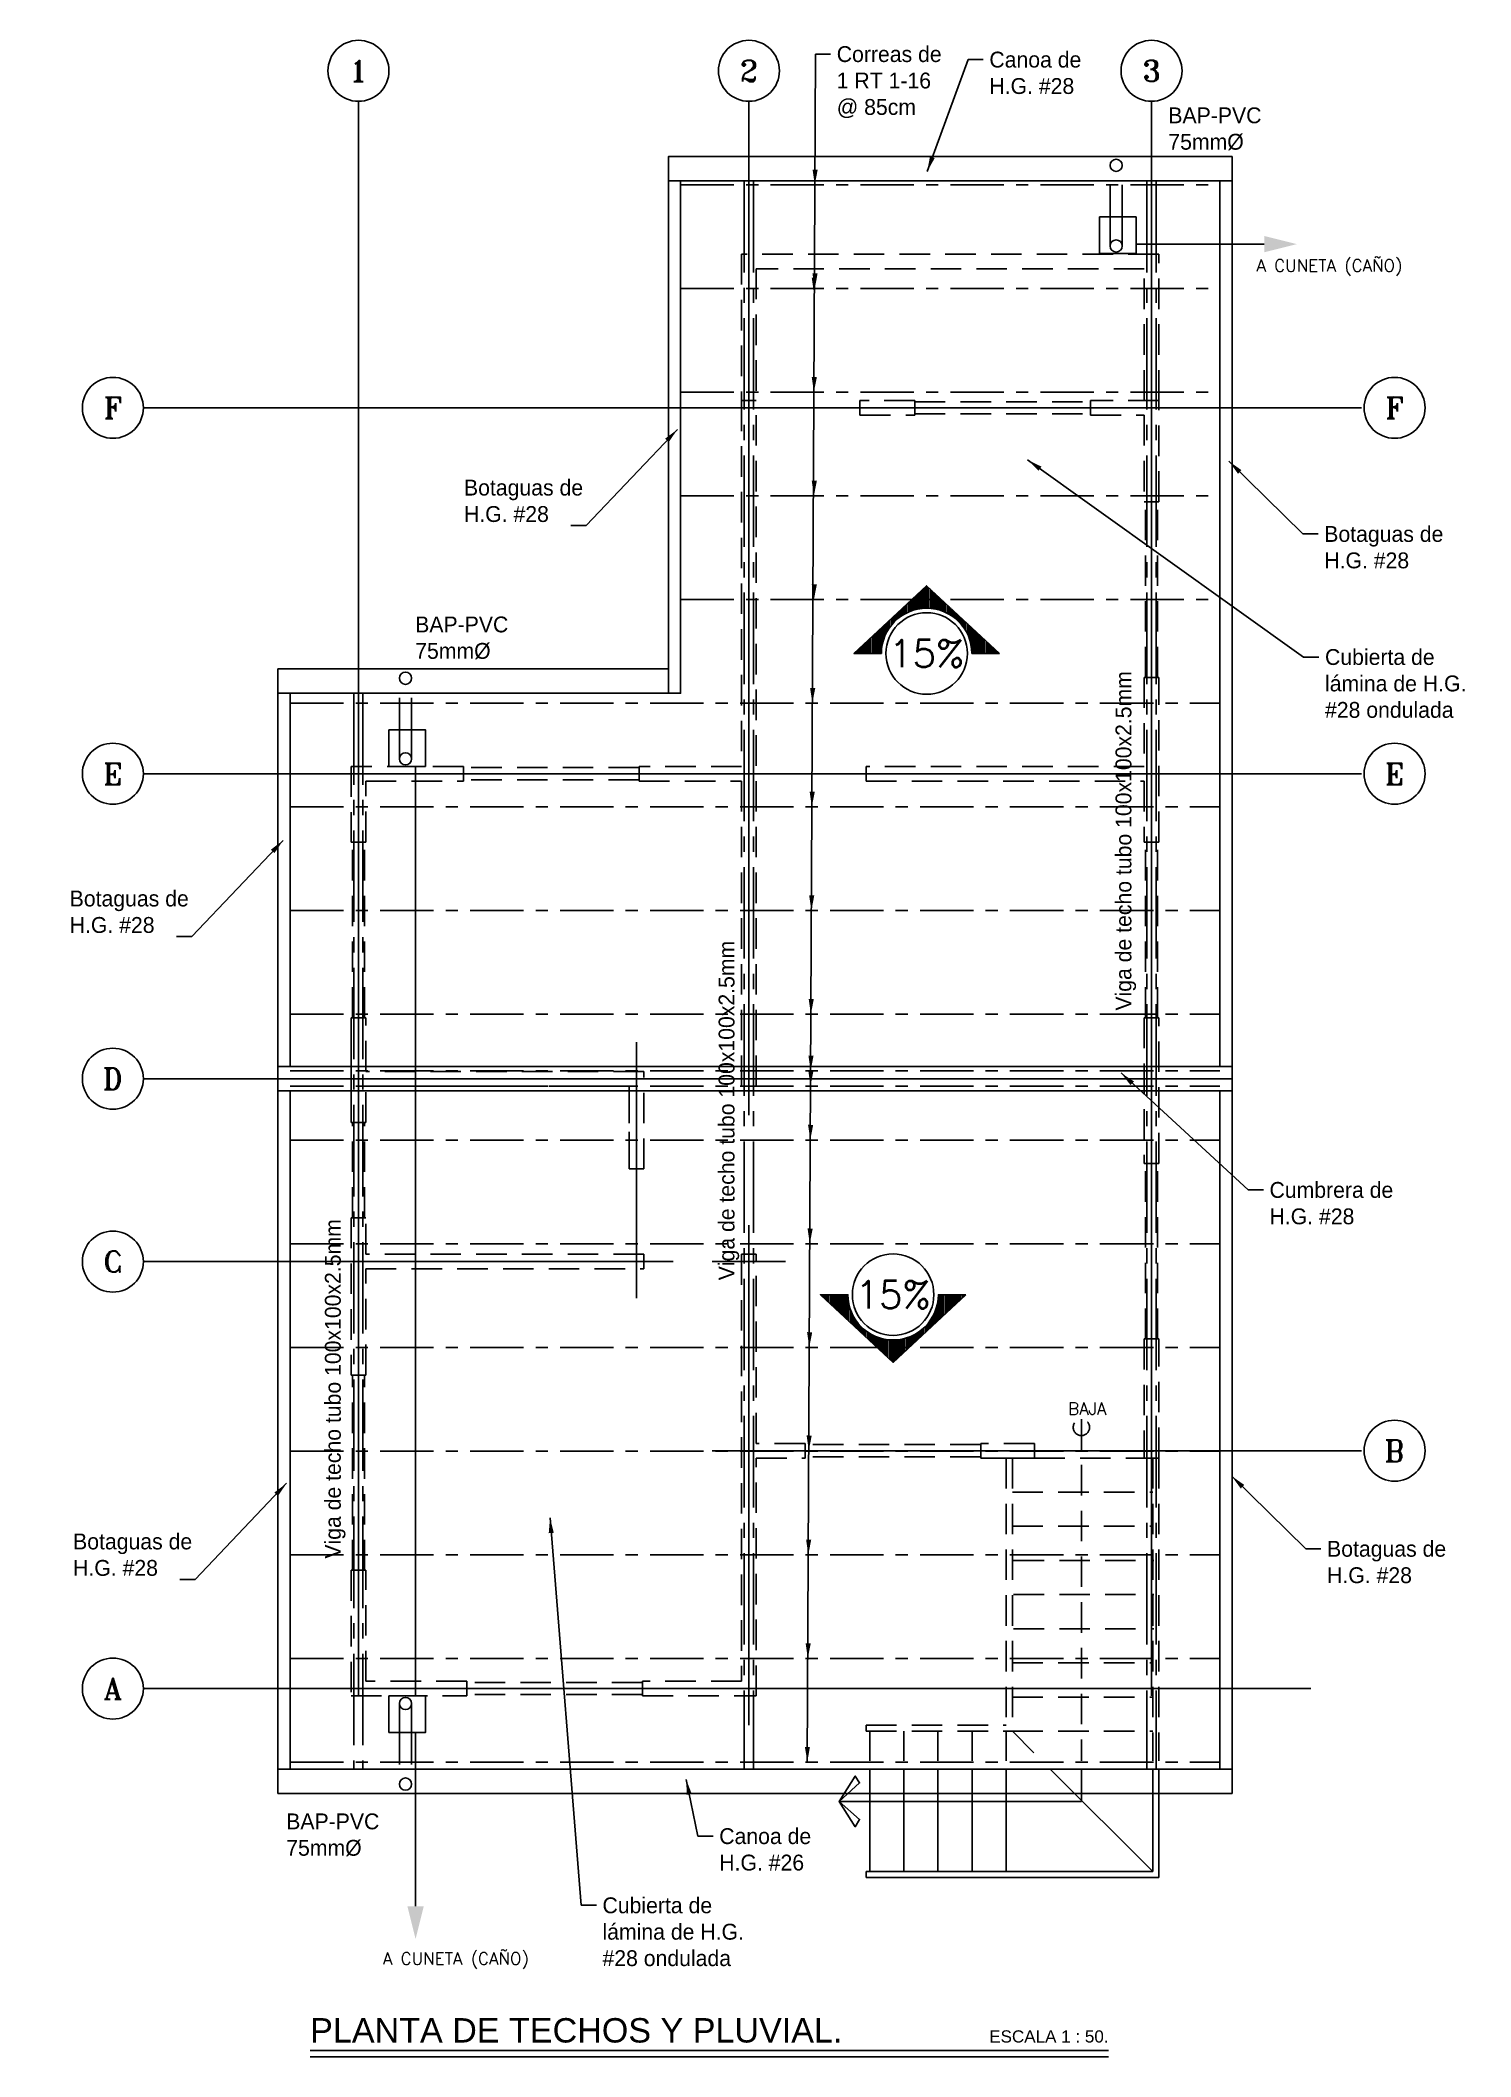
# Model space of a CAD drawing. Header units: millimetres. Extents: x -77 to -65.3, y 166.9 to 183.4.
import ezdxf
from ezdxf.enums import TextEntityAlignment as Align

# ---------------------------------------------------------------- set-up
doc = ezdxf.new("R2010")
doc.units = ezdxf.units.MM
for name, pattern in [('CENTER', [2, 1.25, -0.25, 0.25, -0.25]), ('CENTER2', [1.125, 0.75, -0.125, 0.125, -0.125]), ('DASHED', [0.75, 0.5, -0.25]), ('HIDDEN', [0.375, 0.25, -0.125])]:
    doc.linetypes.add(name, pattern=pattern)
for name, color, linetype in [('0-3', 3, 'Continuous'), ('03', 3, 'Continuous'), ('AP', 4, 'CENTER2'), ('BAJANTE', 1, 'DASHED'), ('CLAVADORES', 5, 'CENTER'), ('EJES', 7, 'Continuous'), ('ESCALERAS', 1, 'Continuous'), ('FLECHAS', 1, 'Continuous'), ('PROYECCION', 1, 'HIDDEN'), ('SIMB', 1, 'Continuous'), ('SOLID', 40, 'Continuous'), ('T20', 4, 'Continuous'), ('T25', 4, 'Continuous'), ('T80', 4, 'Continuous'), ('TECHO', 4, 'Continuous'), ('TITULO', 4, 'Continuous'), ('VENTANA', 1, 'Continuous')]:
    doc.layers.add(name, color=color, linetype=linetype)
doc.styles.add('1', font='simplex.shx')
doc.styles.add('2', font='swissk.ttf')
doc.styles.add('3', font='romant.shx')
doc.styles.add('5', font='stylu.ttf')
doc.styles.add('ROMANS', font='romans')
doc.styles.add('SIMPLEX', font='SIMPLEX.shx')
doc.dimstyles.new('ESC50', dxfattribs={"dimscale": 0.05, "dimtxt": 2, "dimasz": 2.5, "dimexe": 1.5, "dimexo": 1, "dimgap": 1, "dimtad": 1, "dimzin": 4, "dimdsep": 46, "dimtxsty": '1', "dimcen": 4, "dimclrd": 1, "dimclre": 6, "dimclrt": 4, "dimadec": 0, "dimazin": 0, "dimtfac": 1, "dimtmove": 2, "dimatfit": 3, "dimfxl": 1.5, "dimtolj": 1, "dimtzin": 0, "dimarcsym": 0})

# ---------------------------------------------------------------- blocks, each defined once
blk = doc.blocks.new('s-eje')
at = {"color": 40, "linetype": 'Continuous'}
blk.add_circle((0, 0), 5, dxfattribs=at)
at = {"color": 3, "style": '3', "flags": 4}
blk.add_attdef('B', text='', height=3.5, dxfattribs=at).set_placement((0, 0), align=Align.MIDDLE_CENTER)
blk = doc.blocks.new('*X2')
at = {"color": 0}
for p, q in [((-0.15, 0.989), (-0.15, 1.358)), ((-0.113, 0.994), (-0.113, 1.393)), ((-0.075, 0.997), (-0.075, 1.427)), ((-0.037, 0.999), (-0.037, 1.462)), ((0, 1), (0, 1.497)), ((0.037, 0.999), (0.037, 1.462)), ((0.075, 0.997), (0.075, 1.427)), ((0.113, 0.994), (0.113, 1.393)), ((0.15, 0.989), (0.15, 1.358)), ((-0.637, 0.77), (-0.637, 0.904)), ((-0.6, 0.8), (-0.6, 0.939)), ((-0.562, 0.827), (-0.562, 0.974)), ((-0.525, 0.851), (-0.525, 1.009)), ((-0.487, 0.873), (-0.487, 1.044)), ((-0.45, 0.893), (-0.45, 1.079)), ((-0.412, 0.911), (-0.412, 1.113)), ((-0.375, 0.927), (-0.375, 1.148)), ((-0.338, 0.941), (-0.338, 1.183)), ((-0.3, 0.954), (-0.3, 1.218)), ((-0.263, 0.965), (-0.263, 1.253)), ((-0.225, 0.974), (-0.225, 1.288)), ((-0.188, 0.982), (-0.188, 1.323)), ((0.188, 0.982), (0.188, 1.323)), ((0.225, 0.974), (0.225, 1.288)), ((0.263, 0.965), (0.263, 1.253)), ((0.3, 0.954), (0.3, 1.218)), ((0.338, 0.941), (0.338, 1.183)), ((0.375, 0.927), (0.375, 1.148)), ((0.412, 0.911), (0.412, 1.113)), ((0.45, 0.893), (0.45, 1.079)), ((0.487, 0.873), (0.487, 1.044)), ((0.525, 0.851), (0.525, 1.009)), ((0.562, 0.827), (0.562, 0.974)), ((0.6, 0.8), (0.6, 0.939)), ((0.637, 0.77), (0.637, 0.904)), ((-1.125, 0), (-1.125, 0.451)), ((-1.087, 0), (-1.087, 0.485)), ((-1.05, 0), (-1.05, 0.52)), ((-1.012, 0), (-1.012, 0.555)), ((-0.975, 0.222), (-0.975, 0.59)), ((-0.938, 0.348), (-0.938, 0.625)), ((-0.9, 0.436), (-0.9, 0.66)), ((-0.862, 0.506), (-0.862, 0.695)), ((-0.825, 0.565), (-0.825, 0.73)), ((-0.787, 0.616), (-0.787, 0.765)), ((-0.75, 0.661), (-0.75, 0.799)), ((-0.713, 0.702), (-0.713, 0.834)), ((-0.675, 0.738), (-0.675, 0.869)), ((0.675, 0.738), (0.675, 0.869)), ((0.713, 0.702), (0.713, 0.834)), ((0.75, 0.661), (0.75, 0.799)), ((0.787, 0.616), (0.787, 0.765)), ((0.825, 0.565), (0.825, 0.73)), ((0.862, 0.506), (0.862, 0.695)), ((0.9, 0.436), (0.9, 0.66)), ((0.938, 0.348), (0.938, 0.625)), ((0.975, 0.222), (0.975, 0.59)), ((1.012, 0), (1.012, 0.555)), ((1.05, 0), (1.05, 0.52)), ((1.087, 0), (1.087, 0.485)), ((1.125, 0), (1.125, 0.451)), ((-1.575, 0), (-1.575, 0.032)), ((-1.538, 0), (-1.538, 0.067)), ((-1.5, 0), (-1.5, 0.102)), ((-1.462, 0), (-1.462, 0.137)), ((-1.425, 0), (-1.425, 0.171)), ((-1.387, 0), (-1.387, 0.206)), ((-1.35, 0), (-1.35, 0.241)), ((-1.312, 0), (-1.312, 0.276)), ((-1.275, 0), (-1.275, 0.311)), ((-1.238, 0), (-1.238, 0.346)), ((-1.2, 0), (-1.2, 0.381)), ((-1.163, 0), (-1.163, 0.416)), ((1.163, 0), (1.163, 0.416)), ((1.2, 0), (1.2, 0.381)), ((1.238, 0), (1.238, 0.346)), ((1.275, 0), (1.275, 0.311)), ((1.312, 0), (1.312, 0.276)), ((1.35, 0), (1.35, 0.241)), ((1.387, 0), (1.387, 0.206)), ((1.425, 0), (1.425, 0.171)), ((1.462, 0), (1.462, 0.137)), ((1.5, 0), (1.5, 0.102)), ((1.538, 0), (1.538, 0.067)), ((1.575, 0), (1.575, 0.032))]:
    blk.add_line(p, q, dxfattribs=at)
blk = doc.blocks.new('FLECHA')
blk.add_lwpolyline([(-0.471, 0), (-0.293, 0, -1), (0.293, 0), (0.471, 0), (0, 0.439)], format="xyb", close=True)
blk.add_circle((0, 0), 0.264)
at = {"layer": 'SOLID', "color": 15, "xscale": -0.29296875, "yscale": 0.29296875, "zscale": 0.29296875, "rotation": 359.9999999999973}
blk.add_blockref('*X2', (0, 0), dxfattribs=at)
blk = doc.blocks.new('A$C471E56B2')
at = {"layer": 'T80', "color": 1, "linetype": 'Continuous'}
blk.add_solid([(0.042, 0.124), (0.018, 0), (0, 0.125)], dxfattribs=at)
blk = doc.blocks.new('F1')
at = {"layer": 'FLECHAS'}
blk.add_solid([(0, -0.039675), (0.1587, 0), (0, 0.039675)], dxfattribs=at)

msp = doc.modelspace()

# ---------------------------------------------------------------- linework, layer by layer
at = {"layer": '0-3', "color": 4}
msp.add_lwpolyline([(-67.965, 175.423), (-67.965, 175.393), (-67.865, 175.393), (-67.865, 175.423), (-67.965, 175.423)], dxfattribs=at)
at = {"layer": '03'}
for p, q in [((-68.041, 181.735), (-66.991, 181.735)), ((-73.947, 169.833), (-73.947, 177.453)), ((-73.947, 168.108), (-73.947, 169.533))]:
    msp.add_line(p, q, dxfattribs=at)
at = {"layer": 'AP'}
for p, q in [((-71.253, 182.253), (-71.253, 169.233)), ((-71.178, 182.253), (-71.178, 169.233)), ((-67.953, 182.253), (-67.953, 169.233)), ((-67.878, 182.253), (-67.878, 169.233)), ((-74.453, 178.053), (-74.453, 169.233)), ((-74.378, 178.053), (-74.378, 169.233))]:
    msp.add_line(p, q, dxfattribs=at)
at = {"layer": 'BAJANTE'}
for p, q in [((-68.255, 181.72), (-68.255, 182.381)), ((-68.155, 181.72), (-68.155, 182.381)), ((-74.079, 177.515), (-74.079, 178.176)), ((-73.979, 177.515), (-73.979, 178.176)), ((-74.079, 169.771), (-74.079, 169.11)), ((-73.979, 169.771), (-73.979, 169.11))]:
    msp.add_line(p, q, dxfattribs=at)
at = {"layer": 'CLAVADORES', "ltscale": 0.35}
for p, q in [((-71.775, 182.221), (-67.355, 182.221)), ((-71.775, 181.371), (-67.355, 181.371)), ((-71.775, 180.521), (-67.355, 180.521)), ((-71.775, 179.671), (-67.355, 179.671)), ((-71.775, 178.821), (-67.355, 178.821)), ((-74.975, 177.971), (-67.355, 177.971)), ((-74.975, 177.121), (-67.355, 177.121)), ((-74.975, 176.271), (-67.355, 176.271)), ((-74.975, 175.421), (-67.355, 175.421)), ((-74.975, 174.957), (-67.355, 174.957)), ((-74.975, 174.833), (-67.355, 174.833)), ((-74.975, 174.39), (-67.355, 174.39)), ((-74.975, 173.54), (-67.355, 173.54)), ((-74.975, 172.69), (-67.355, 172.69)), ((-74.975, 171.84), (-67.355, 171.84)), ((-74.975, 170.99), (-67.355, 170.99)), ((-74.975, 170.14), (-67.355, 170.14)), ((-74.975, 169.29), (-67.355, 169.29))]:
    msp.add_line(p, q, dxfattribs=at)
at = {"layer": 'EJES'}
for p, q in [((-74.415, 169.833), (-74.415, 182.906)), ((-71.215, 174.593), (-71.215, 182.906)), ((-67.915, 169.833), (-67.915, 182.906)), ((-76.178, 180.393), (-66.193, 180.393)), ((-76.178, 177.393), (-66.193, 177.393)), ((-72.135, 173.093), (-72.135, 175.193)), ((-76.178, 174.893), (-71.835, 174.893)), ((-71.515, 174.893), (-70.915, 174.893)), ((-71.215, 169.593), (-71.215, 173.693)), ((-76.178, 173.393), (-71.835, 173.393)), ((-71.515, 173.393), (-70.915, 173.393)), ((-71.515, 171.843), (-66.193, 171.843)), ((-76.178, 169.893), (-66.61, 169.893))]:
    msp.add_line(p, q, dxfattribs=at)
at = {"layer": 'ESCALERAS', "linetype": 'Continuous'}
for p, q in [((-70.225, 169.233), (-70.225, 168.393)), ((-69.945, 169.233), (-69.945, 168.393)), ((-69.665, 169.233), (-69.665, 168.393)), ((-69.385, 169.233), (-69.385, 168.393)), ((-69.105, 169.233), (-69.105, 168.393)), ((-68.745, 169.233), (-67.905, 168.393)), ((-67.905, 169.233), (-67.905, 168.393)), ((-67.855, 169.233), (-67.855, 168.343)), ((-70.255, 168.393), (-67.905, 168.393)), ((-70.255, 168.343), (-70.255, 168.393)), ((-70.255, 168.343), (-67.855, 168.343))]:
    msp.add_line(p, q, dxfattribs=at)
at = {"layer": 'ESCALERAS'}
msp.add_lwpolyline([(-68.49, 169.233), (-68.49, 168.968), (-70.474, 168.968), (-70.343, 169.175), (-70.308, 169.12), (-70.474, 168.968), (-70.308, 168.82), (-70.343, 168.76), (-70.474, 168.968)], dxfattribs=at)
at = {"layer": 'PROYECCION'}
for p, q in [((-69.855, 180.443), (-68.415, 180.443)), ((-69.855, 180.343), (-68.415, 180.343)), ((-67.965, 178.183), (-67.965, 179.623)), ((-67.865, 178.183), (-67.865, 179.623)), ((-72.115, 177.443), (-73.555, 177.443)), ((-72.115, 177.343), (-73.555, 177.343)), ((-74.465, 175.393), (-74.465, 176.833)), ((-74.365, 175.393), (-74.365, 176.833)), ((-67.965, 175.393), (-67.965, 176.833)), ((-67.865, 175.393), (-67.865, 176.833)), ((-74.475, 174.533), (-74.475, 175.393)), ((-74.355, 175.393), (-74.475, 175.393)), ((-74.355, 174.953), (-74.355, 175.393)), ((-72.075, 174.953), (-74.355, 174.953)), ((-72.075, 174.153), (-72.075, 174.953)), ((-74.355, 174.533), (-74.355, 174.833)), ((-72.195, 174.833), (-74.355, 174.833)), ((-72.195, 174.153), (-72.195, 174.833)), ((-74.355, 174.533), (-74.475, 174.533)), ((-74.465, 173.753), (-74.465, 174.533)), ((-74.365, 173.753), (-74.365, 174.533)), ((-72.075, 174.153), (-72.195, 174.153)), ((-67.965, 172.759), (-67.965, 174.199)), ((-67.865, 172.759), (-67.865, 174.199)), ((-74.465, 170.863), (-74.465, 172.463)), ((-74.365, 170.863), (-74.365, 172.463)), ((-69.315, 171.893), (-70.755, 171.893)), ((-69.315, 171.793), (-70.755, 171.793)), ((-68.875, 171.903), (-69.315, 171.903)), ((-69.315, 171.903), (-69.315, 171.783)), ((-68.875, 171.783), (-69.315, 171.783)), ((-68.875, 171.783), (-68.875, 171.903)), ((-68.875, 171.783), (-67.975, 171.783)), ((-72.087, 169.943), (-73.527, 169.943)), ((-72.087, 169.843), (-73.527, 169.843)), ((-75.075, 169.233), (-75.075, 169.133)), ((-75.075, 169.233), (-75.075, 169.033))]:
    msp.add_line(p, q, dxfattribs=at)
at = {"layer": 'PROYECCION', "color": 120}
for p, q in [((-69.105, 171.783), (-69.105, 169.593)), ((-69.055, 171.783), (-69.055, 169.543)), ((-67.905, 171.783), (-67.905, 169.301)), ((-67.855, 171.783), (-67.855, 169.301)), ((-69.055, 171.503), (-67.905, 171.503)), ((-69.055, 171.223), (-67.905, 171.223)), ((-69.045, 170.943), (-67.895, 170.943)), ((-69.045, 170.663), (-67.895, 170.663)), ((-69.045, 170.383), (-67.895, 170.383)), ((-69.055, 170.103), (-67.905, 170.103)), ((-69.055, 169.823), (-67.905, 169.823)), ((-70.255, 169.593), (-69.105, 169.593)), ((-70.255, 169.543), (-70.255, 169.593)), ((-70.255, 169.543), (-69.055, 169.543)), ((-70.225, 169.543), (-70.225, 169.301)), ((-69.945, 169.543), (-69.945, 169.301)), ((-69.665, 169.543), (-69.665, 169.301)), ((-69.385, 169.543), (-69.385, 169.301)), ((-69.105, 169.543), (-69.105, 169.301)), ((-69.055, 169.543), (-67.905, 169.543)), ((-69.055, 169.543), (-68.814, 169.301))]:
    msp.add_line(p, q, dxfattribs=at)
at = {"layer": 'PROYECCION'}
for points in [[(-67.855, 180.453), (-67.855, 181.653), (-71.275, 181.653), (-71.275, 180.453)], [(-67.975, 180.453), (-67.975, 181.533), (-71.155, 181.533), (-71.155, 180.453)]]:
    msp.add_lwpolyline(points, dxfattribs=at)
for points in [[(-71.155, 180.453), (-71.275, 180.453), (-71.275, 177.453), (-72.115, 177.453), (-72.115, 177.333), (-71.275, 177.333), (-71.275, 174.833), (-71.155, 174.833)], [(-69.855, 180.453), (-70.305, 180.453), (-70.305, 180.333), (-69.855, 180.333)], [(-67.855, 180.453), (-68.415, 180.453), (-68.415, 180.333), (-67.975, 180.333), (-67.975, 179.623), (-67.855, 179.623)], [(-67.855, 178.183), (-67.975, 178.183), (-67.975, 177.453), (-70.255, 177.453), (-70.255, 177.333), (-67.975, 177.333), (-67.975, 176.833), (-67.855, 176.833)], [(-74.355, 177.333), (-73.555, 177.333), (-73.555, 177.453), (-74.475, 177.453), (-74.475, 176.833), (-74.355, 176.833)], [(-72.075, 174.953), (-74.355, 174.953), (-74.355, 175.393), (-74.475, 175.393), (-74.475, 174.533), (-74.355, 174.533), (-74.355, 174.833), (-72.195, 174.833), (-72.195, 174.153), (-72.075, 174.153)], [(-67.855, 175.393), (-67.975, 175.393), (-67.975, 174.199), (-67.855, 174.199)], [(-72.075, 173.453), (-74.355, 173.453), (-74.355, 173.753), (-74.475, 173.753), (-74.475, 172.463), (-74.355, 172.463), (-74.355, 173.333), (-72.075, 173.333)], [(-70.755, 171.903), (-71.155, 171.903), (-71.155, 173.453), (-71.275, 173.453), (-71.275, 169.953), (-72.087, 169.953), (-72.087, 169.833), (-71.155, 169.833), (-71.155, 171.783), (-70.755, 171.783)], [(-67.975, 171.783), (-67.855, 171.783), (-67.855, 172.759), (-67.975, 172.759)], [(-68.875, 171.903), (-69.315, 171.903), (-69.315, 171.783), (-68.875, 171.783)], [(-73.527, 169.953), (-74.355, 169.953), (-74.355, 170.863), (-74.475, 170.863), (-74.475, 169.833), (-73.527, 169.833)]]:
    msp.add_lwpolyline(points, close=True, dxfattribs=at)
at = {"layer": 'PROYECCION', "color": 120}
msp.add_lwpolyline([(-68.49, 172.101), (-68.49, 169.301)], dxfattribs=at)
at = {"layer": 'PROYECCION'}
msp.add_circle((-68.49, 172.034), 0.0671, dxfattribs=at)
at = {"layer": 'SIMB'}
for points in [[(-68.041, 181.658), (-68.041, 181.958), (-68.341, 181.958), (-68.341, 181.658)], [(-73.865, 177.453), (-73.865, 177.753), (-74.165, 177.753), (-74.165, 177.453)], [(-73.865, 169.833), (-73.865, 169.533), (-74.165, 169.533), (-74.165, 169.833)]]:
    msp.add_lwpolyline(points, close=True, dxfattribs=at)
at = {"layer": 'SIMB', "color": 40, "linetype": 'Continuous'}
for centre in [(-71.215, 183.156), (-67.915, 183.156), (-76.428, 180.393), (-65.923, 180.393), (-76.428, 177.393), (-65.923, 177.393), (-76.428, 174.893), (-76.428, 173.393), (-65.923, 171.843)]:
    msp.add_circle(centre, 0.25, dxfattribs=at)
at = {"layer": 'SIMB', "color": 3}
for centre in [(-68.205, 182.381), (-68.205, 181.72), (-74.029, 178.176), (-74.029, 177.515), (-74.029, 169.771), (-74.029, 169.11)]:
    msp.add_circle(centre, 0.05, dxfattribs=at)
at = {"layer": 'TECHO'}
for p, q in [((-75.075, 174.993), (-67.255, 174.993)), ((-75.075, 174.893), (-67.255, 174.893)), ((-75.075, 174.893), (-67.255, 174.893)), ((-75.075, 174.793), (-67.255, 174.793))]:
    msp.add_line(p, q, dxfattribs=at)
for points in [[(-71.875, 182.253), (-67.255, 182.253), (-67.255, 182.453), (-71.875, 182.453)], [(-75.075, 178.053), (-71.875, 178.053), (-71.875, 182.253), (-67.255, 182.253), (-67.255, 171.183), (-67.255, 169.233), (-70.555, 169.233), (-75.075, 169.233)], [(-75.075, 178.053), (-71.875, 178.053), (-71.875, 178.253), (-75.075, 178.253)], [(-75.075, 169.033), (-67.255, 169.033), (-67.255, 169.233), (-75.075, 169.233)]]:
    msp.add_lwpolyline(points, close=True, dxfattribs=at)
for points in [[(-74.975, 174.993), (-74.975, 178.053), (-71.775, 178.053), (-71.775, 182.253), (-67.355, 182.253), (-67.355, 174.993)], [(-67.355, 174.793), (-67.355, 171.251), (-67.355, 169.233), (-67.355, 169.233), (-74.975, 169.233), (-74.975, 174.793)]]:
    msp.add_lwpolyline(points, dxfattribs=at)
at = {"layer": 'TITULO'}
for p, q in [((-74.811, 166.925), (-68.267, 166.925)), ((-74.811, 166.875), (-68.267, 166.875))]:
    msp.add_line(p, q, dxfattribs=at)

# ---------------------------------------------------------------- block references
at = {"layer": 'SIMB'}
ref = msp.add_blockref('s-eje', (-74.415, 183.156), dxfattribs=dict(at, xscale=0.04999999999999716, yscale=0.04999999999999716, zscale=0.04999999999999716))
ref.add_attrib('EJE', '1', dxfattribs={"layer": '0', "color": 3, "height": 0.175, "style": '3'}).set_placement((-74.415, 183.156), align=Align.MIDDLE_CENTER)
for name, p, xscale, yscale, zscale, rotation in [('F1', (-66.991, 181.735), -1.6875, 1.6875, 1.6875, 180), ('FLECHA', (-69.758, 178.379), -1.265625, 1.265625, 1.265625, 359.9999999999961), ('FLECHA', (-70.033, 173.122), 1.265625, 1.265625, 1.265625, 180.0000000000045), ('F1', (-73.947, 168.108), -1.6875, 1.6875, 1.6875, 90)]:
    msp.add_blockref(name, p, dxfattribs=dict(at, xscale=xscale, yscale=yscale, zscale=zscale, rotation=rotation))
ref = msp.add_blockref('s-eje', (-76.428, 169.893), dxfattribs=dict(at, xscale=-0.04999999999999716, yscale=0.05000000000001137, zscale=0.05, rotation=180))
ref.add_attrib('EJE', 'A', dxfattribs={"layer": '0', "color": 3, "height": 0.175, "style": '3'}).set_placement((-76.428, 169.893), align=Align.MIDDLE_CENTER)
at = {"layer": 'VENTANA', "linetype": 'Continuous'}
for p in [(-70.693, 182.221), (-70.7, 181.335), (-70.694, 181.371), (-70.7, 180.521), (-70.7, 179.671), (-70.7, 178.821), (-70.713, 177.971), (-70.717, 177.121), (-70.721, 176.271), (-70.725, 175.421), (-70.727, 174.957), (-70.728, 174.833), (-70.73, 174.39), (-70.734, 173.54), (-70.738, 172.69), (-70.742, 171.843), (-70.746, 170.99), (-70.75, 170.14)]:
    msp.add_blockref('A$C471E56B2', p, dxfattribs=at)

# ---------------------------------------------------------------- texts
at = {"layer": 'PROYECCION', "style": 'SIMPLEX'}
msp.add_text('BAJA', height=0.1, dxfattribs=at).set_placement((-68.285, 172.138), align=Align.RIGHT)
at = {"layer": 'SIMB', "color": 3, "style": '3', "flags": 4}
for tag, p in [('2', (-71.215, 183.156)), ('3', (-67.915, 183.156))]:
    msp.add_attdef(tag, text='', height=0.175, dxfattribs=at).set_placement(p, align=Align.MIDDLE_CENTER)
at = {"layer": 'SIMB', "color": 3, "style": '3', "text_generation_flag": 6, "flags": 4}
for p in [(-76.428, 180.393), (-76.428, 180.393), (-65.923, 180.393), (-65.923, 180.393)]:
    msp.add_attdef('F', text='', height=0.175, rotation=180, dxfattribs=at).set_placement(p, align=Align.MIDDLE_CENTER)
at = {"layer": 'SIMB', "color": 3, "style": '3', "text_generation_flag": 4, "flags": 4}
for tag, p in [('E', (-76.428, 177.393)), ('E', (-65.923, 177.393)), ('D', (-76.428, 174.893)), ('C', (-76.428, 173.393)), ('B', (-65.923, 171.843))]:
    msp.add_attdef(tag, text='', height=0.175, dxfattribs=at).set_placement(p, align=Align.MIDDLE_CENTER)
at = {"layer": 'T20', "style": 'ROMANS'}
for p in [(-66.457, 181.556), (-73.617, 167.676)]:
    msp.add_text('A CUNETA (CAÑO)', height=0.1, dxfattribs=at).set_placement(p, align=Align.MIDDLE)
at = {"layer": 'T25', "style": 'SIMPLEX'}
for p in [(-69.758, 178.379), (-70.033, 173.122)]:
    msp.add_text('15%', height=0.225, dxfattribs=at).set_placement(p, align=Align.MIDDLE)
at = {"layer": 'T80', "color": 4, "linetype": 'Continuous', "char_height": 0.13, "attachment_point": 1, "style": '5'}
for s, insert in [('Correas de \\P1 RT 1-16\\P@ 85cm', (-70.495, 183.358)), ('Canoa de\\PH.G. #28', (-69.244, 183.313)), ('BAP-PVC\\P75mm%%C', (-67.777, 182.856)), ('Botaguas de\\PH.G. #28', (-73.55, 179.804)), ('Botaguas de\\PH.G. #28', (-66.499, 179.424)), ('BAP-PVC\\P75mm%%C', (-73.95, 178.682)), ('Cubierta de \\Plámina de H.G.\\P#28 ondulada', (-66.493, 178.415)), ('Botaguas de\\PH.G. #28', (-76.782, 176.435)), ('Cumbrera de\\PH.G. #28', (-66.948, 174.046)), ('Botaguas de\\PH.G. #28', (-76.754, 171.164)), ('Botaguas de\\PH.G. #28', (-66.476, 171.104)), ('BAP-PVC\\P75mm%%C', (-75.007, 168.869)), ('Canoa de \\PH.G. #26', (-71.458, 168.748)), ('Cubierta de \\Plámina de H.G.\\P#28 ondulada', (-72.415, 168.181))]:
    msp.add_mtext(s, dxfattribs=dict(at, insert=insert))
at = {"layer": 'T80', "color": 4, "linetype": 'Continuous', "char_height": 0.13, "attachment_point": 1, "rotation": 90, "style": '5'}
for insert in [(-68.21, 175.451), (-71.463, 173.24), (-74.69, 170.958)]:
    msp.add_mtext('Viga de techo tubo 100x100x2.5mm', dxfattribs=dict(at, insert=insert))
at = {"layer": 'TITULO', "color": 3, "style": '2'}
msp.add_text('PLANTA DE TECHOS Y PLUVIAL.', height=0.2, dxfattribs=at).set_placement((-74.811, 166.991))
at = {"layer": 'TITULO', "style": '2'}
msp.add_text('ESCALA 1 : 50.', height=0.1, dxfattribs=at).set_placement((-68.267, 166.991), align=Align.RIGHT)

# ---------------------------------------------------------------- leaders
at = {"layer": 'T80', "linetype": 'Continuous', "annotation_type": 0, "has_hookline": 1}
for points, hookline_direction, text_width in [([(-70.736, 169.29), (-70.67, 183.293), (-70.545, 183.293)], 0, 0.947), ([(-71.801, 180.216), (-72.55, 179.427), (-72.675, 179.427)], 1, 1.065), ([(-68.931, 179.967), (-66.668, 178.35), (-66.543, 178.35)], 0, 1.194), ([(-67.281, 179.955), (-66.674, 179.359), (-66.549, 179.359)], 0, 1.065), ([(-75.032, 176.847), (-75.782, 176.059), (-75.907, 176.059)], 1, 1.065), ([(-68.165, 174.94), (-67.123, 173.981), (-66.998, 173.981)], 0, 1.07), ([(-67.258, 171.635), (-66.651, 171.039), (-66.526, 171.039)], 0, 1.065), ([(-75.004, 171.576), (-75.754, 170.787), (-75.879, 170.787)], 1, 1.065), ([(-72.845, 171.293), (-72.59, 168.116), (-72.465, 168.116)], 0, 1.194), ([(-71.729, 169.148), (-71.633, 168.683), (-71.508, 168.683)], 0, 0.787)]:
    msp.add_leader(points, dimstyle='ESC50', override={"dimgap": 1, "dimtad": 0}, dxfattribs=dict(at, hookline_direction=hookline_direction, text_width=text_width))
at = {"layer": 'TECHO', "linetype": 'Continuous', "annotation_type": 0, "has_hookline": 1, "hookline_direction": 0, "text_width": 0.791}
msp.add_leader([(-69.754, 182.33), (-69.419, 183.248), (-69.294, 183.248)], dimstyle='ESC50', override={"dimgap": 1, "dimtad": 0}, dxfattribs=at)

doc.saveas('drawing.dxf')
